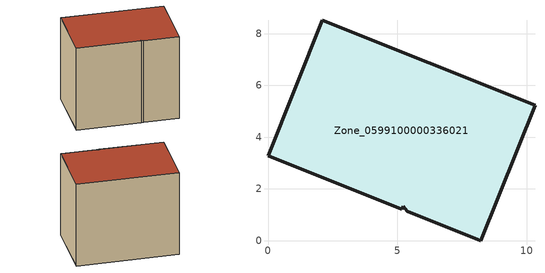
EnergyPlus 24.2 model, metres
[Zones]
Zone_0599100000336021
 floor ground (C_G): 0,3.28 2.09,8.52 10.32,5.24 8.23,0 5.38,1.14 5.22,1.32 5.18,1.22 z0.56
 wall outside (C_F): 2.09,8.52 0,3.28 5.18,1.22 5.22,1.32 5.38,1.14 8.23,0 10.32,5.24 2.09,8.52 z0.56:8.29
 roof outside (C_R): 5.38,1.14 8.23,0 10.32,5.24 2.09,8.52 0,3.28 5.18,1.22 5.22,1.32 z8.29
[BUILDING]
Pand.0599100000336021: North Axis=0; Terrain=City; Loads Convergence Tolerance Value=0.04; Temperature Convergence Tolerance Value=0.4; Solar Distribution=FullExterior; Maximum Number of Warmup Days=25; Minimum Number of Warmup Days=1
[Site:Location]
Rotterdam.The.Hague.AP_ZH_NLD Design_Conditions: Latitude=51.96; Longitude=4.45; Time Zone=1; Elevation=-4.5
[SITE:GROUNDTEMPERATURE:BUILDINGSURFACE]
18, 18, 18, 18, 18, 18, 18, 18, 18, 18, 18, 18
[MATERIAL] Thermal Absorptance=0.9; Solar Absorptance=0.7; Visible Absorptance=0.7
Name | Roughness | Thickness | Conductivity | Density | Specific Heat
G.TC.1975-1991 | MediumSmooth | 0.15 | 0.288461 | 540 | 1210
F.TC.1975-1991 | Rough | 0.3 | 0.230769 | 1920 | 840
R.TC.1975-1991 | MediumRough | 0.2 | 0.153846 | 1500 | 1000
[CONSTRUCTION]
C_G: G.TC.1975-1991
C_F: F.TC.1975-1991
C_R: R.TC.1975-1991
[ZONE]
Zone_0599100000336021: Type=1; Multiplier=1; Ceiling Height=Autocalculate; Volume=Autocalculate; Floor Area=autocalculate; Part of Total Floor Area=Yes
[ZONEINFILTRATION:DESIGNFLOWRATE]
Infil_Zone_0599100000336021: Zone or ZoneList or Space or SpaceList=Zone_0599100000336021; Schedule=AlwaysOn; Design Flow Rate Calculation Method=Flow/Area; Flow Rate per Floor Area=0.003; Constant Term Coefficient=1; Temperature Term Coefficient=0; Velocity Term Coefficient=0; Velocity Squared Term Coefficient=0
[HVACTEMPLATE:ZONE:IDEALLOADSAIRSYSTEM]
Zone_0599100000336021: Maximum Heating Supply Air Temperature=50; Minimum Cooling Supply Air Temperature=13; Maximum Heating Supply Air Humidity Ratio=0.0156; Minimum Cooling Supply Air Humidity Ratio=0.0077; Heating Limit=NoLimit; Cooling Limit=NoLimit; Dehumidification Control Type=ConstantSensibleHeatRatio; Cooling Sensible Heat Ratio=0.7; Dehumidification Setpoint=60; Humidification Control Type=None; Humidification Setpoint=30; Outdoor Air Method=None; Outdoor Air Flow Rate per Person=0.00944; Outdoor Air Flow Rate per Zone Floor Area=0; Outdoor Air Flow Rate per Zone=0; Demand Controlled Ventilation Type=None; Outdoor Air Economizer Type=NoEconomizer; Heat Recovery Type=None; Sensible Heat Recovery Effectiveness=0.7; Latent Heat Recovery Effectiveness=0.65
[ZONECONTROL:THERMOSTAT]
ThermostatControl_Zone_0599100000336021: Zone or ZoneList=Zone_0599100000336021; Control Type Schedule=DualSetpointControlType; Control 1=Thermostat_Zone_0599100000336021; Temperature Difference Between Cutout And Setpoint=0
[THERMOSTATSETPOINT:DUALSETPOINT]
Thermostat_Zone_0599100000336021: Heating Setpoint Temperature Schedule=HeatingSetpoint_Zone_0599100000336021; Cooling Setpoint Temperature Schedule=CoolingSetpoint_Zone_0599100000336021
[SCHEDULE:COMPACT]
HeatingSetpoint_Zone_0599100000336021: Through: 12/31, For: AllDays, Until: 24:00, 21
CoolingSetpoint_Zone_0599100000336021: Through: 12/31, For: AllDays, Until: 24:00, 24
DualSetpointControlType: Through: 12/31, For: AllDays, Until: 24:00, 4
AlwaysOn: Through: 12/31, For: AllDays, Until: 24:00, 1
